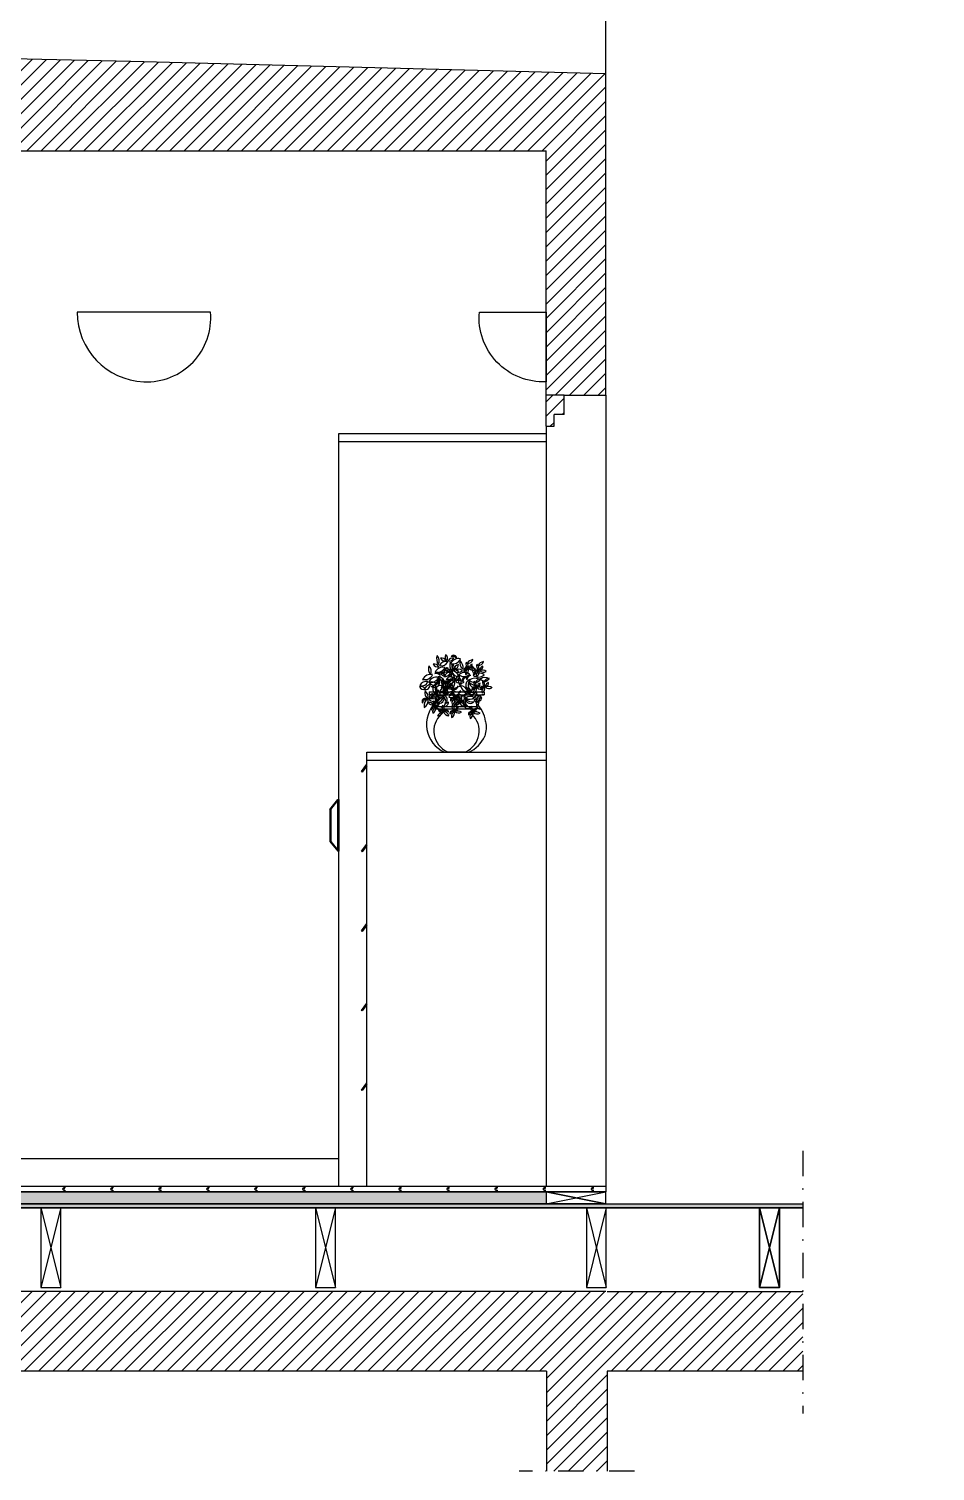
# Model space of a CAD drawing. Header units: millimetres. Extents: x -34406 to 2004, y -1078 to 14557.
# Drawn here: x 309 to 536.3, y -529.2 to -167.1 of the extents above; entities that cross this region are included whole.
import ezdxf

# ---------------------------------------------------------------- set-up
doc = ezdxf.new("R2010")
doc.units = ezdxf.units.MM
doc.header["$LTSCALE"] = 0.5
doc.linetypes.add('TRATTOPUNTO', pattern=[25.4, 12.7, -6.35, 0, -6.35])
for name, color, linetype in [('.', 254, 'Continuous'), ('A-DOOR-FULL', 181, 'Continuous'), ('A-FURN', 8, 'Continuous'), ('A-SECT-PATT', 254, 'Continuous'), ('interruzione', 200, 'Continuous'), ('PARQUET', 35, 'Continuous'), ('RETINI', 30, 'Continuous')]:
    doc.layers.add(name, color=color, linetype=linetype)
doc.layers.add('A-SECT-MCUT', color=254, linetype='Continuous', lineweight=35)

msp = doc.modelspace()

# ---------------------------------------------------------------- hatches: boundary and pattern name
at = {"layer": '.', "ltscale": 0.45, "transparency": 33554687}
h = msp.add_hatch(dxfattribs=at)
h.set_pattern_fill('ANSI31', color=256, scale=0.8)
h.set_pattern_definition([(45, (-173.4346, 0), (-1.796051, 1.796051), [])])
h.paths.add_polyline_path([(438.74, -263.85), (440.74, -263.85), (440.74, -266.85), (438.74, -266.85)])
at = {"layer": '.', "transparency": 33554687}
h = msp.add_hatch(dxfattribs=at)
h.set_pattern_fill('ANSI31', color=256, scale=0.8)
h.paths.add_polyline_path([(503.15, -484.06), (454.04, -484.06), (43.54, -484.06), (43.54, -529.2), (64.04, -529.2), (64.04, -504.06), (438.79, -504.06), (438.79, -529.2), (454.04, -529.2), (454.04, -504.06), (503.15, -504.06)])
h.paths.add_polyline_path([(1007.27, -484.06), (596.76, -484.06), (547.66, -484.06), (547.66, -504.06), (596.76, -504.06), (596.76, -529.2), (612.01, -529.2), (612.01, -504.06), (986.76, -504.06), (986.76, -529.2), (1007.27, -529.2)])
h.paths.add_polyline_path([(1507.35, -473.19), (1239.74, -473.19), (1239.74, -473.19), (1234.74, -473.19), (1190.21, -473.19), (1190.21, -473.19), (1185.21, -473.19), (1137.16, -473.19), (1137.16, -473.19), (1132.16, -473.19), (1121.66, -473.19), (1121.66, -493.19), (1185.21, -493.19), (1185.21, -518.19), (1199.22, -518.19), (1199.22, -493.19), (1493.19, -493.19), (1493.19, -518.19), (1507.35, -518.19)])
h.paths.add_polyline_path([(2003.51, -473.15), (1993.02, -473.15), (1993.02, -473.15), (1988.02, -473.15), (1939.97, -473.15), (1939.97, -473.15), (1934.97, -473.15), (1890.43, -473.15), (1890.43, -473.15), (1885.43, -473.15), (1617.99, -473.15), (1617.99, -518.15), (1631.99, -518.15), (1631.99, -493.15), (1925.95, -493.15), (1925.95, -518.15), (1939.97, -518.15), (1939.97, -493.15), (2003.51, -493.15)])
at = {"layer": 'A-SECT-PATT', "transparency": 33554687}
h = msp.add_hatch(dxfattribs=at)
h.set_pattern_fill('ANSI31', color=256, scale=0.8)
h.set_pattern_definition([(45, (947.4802, -902.038), (-1.796051, 1.796051), [])])
h.paths.add_polyline_path([(63.74, -347.79), (43.54, -347.79), (43.54, -462.06), (63.74, -462.06), (63.74, -459.06)])
h.paths.add_polyline_path([(43.54, -232.8), (63.74, -232.8), (63.74, -197.66), (403.74, -197.66), (438.74, -197.66), (438.74, -259.06), (443.24, -259.06), (453.74, -259.06), (453.74, -178.37), (334.53, -175.29), (43.54, -167.82)])
h = msp.add_hatch(dxfattribs=at)
h.set_pattern_fill('ANSI31', color=256, scale=0.8)
h.set_pattern_definition([(45, (-173.4344, 0), (-1.796051, 1.796051), [])])
h.paths.add_polyline_path([(438.75, -263.85), (438.73, -259.06), (443.26, -259.06), (443.22, -263.85)])
h = msp.add_hatch(dxfattribs=at)
h.set_pattern_fill('ANGLE', color=256, scale=0.2)
h.set_pattern_definition([(0, (947.4802, -902.038), (0, 1.397), [1.016, -0.381]), (90, (947.4802, -902.038), (-1.397, 9e-17), [1.016, -0.381])])
h.paths.add_polyline_path([(336.37, -462.06), (149.51, -462.06), (149.22, -463.06), (336.23, -463.06)])
h.paths.add_polyline_path([(503.15, -462.06), (336.37, -462.06), (336.23, -463.06), (503.15, -463.06)])
at = {"layer": 'RETINI', "transparency": 33554508}
h = msp.add_hatch(color=256, dxfattribs=at)
h.dxf.hatch_style = 1
h.paths.add_polyline_path([(438.7, -459.07), (63.74, -459.08), (63.74, -462.06), (438.7, -462.06)])

# ---------------------------------------------------------------- linework, layer by layer
for p, q in [((453.74, -259.06), (453.74, -156.12)), ((334.53, -175.29), (36.56, -167.91)), ((453.74, -178.37), (334.53, -175.29)), ((63.74, -197.66), (438.74, -197.66)), ((403.73, -197.66), (438.74, -197.66)), ((438.74, -266.85), (438.74, -197.66)), ((443.24, -259.06), (453.74, -259.06)), ((443.24, -263.85), (443.24, -259.06)), ((443.24, -263.85), (440.74, -263.85)), ((453.74, -484.06), (43.54, -484.06)), ((454.04, -484.06), (503.15, -484.06)), ((438.79, -504.06), (64.04, -504.06)), ((438.79, -504.06), (438.79, -529.2)), ((503.15, -504.06), (454.04, -504.06)), ((454.04, -504.06), (454.04, -529.2))]:
    msp.add_line(p, q)
at = {"ltscale": 0.45}
for p, q in [((443.24, -259.06), (438.74, -259.06)), ((440.74, -266.85), (440.74, -263.85)), ((438.74, -266.85), (440.74, -266.85))]:
    msp.add_line(p, q, dxfattribs=at)
at = {"layer": 'A-DOOR-FULL', "ltscale": 0.45}
for p, q in [((453.74, -259.06), (453.74, -457.66)), ((438.74, -266.85), (438.74, -457.66))]:
    msp.add_line(p, q, dxfattribs=at)
at = {"layer": 'A-FURN'}
for p, q in [((354.55, -238.18), (321.05, -238.18)), ((421.99, -238.18), (438.74, -238.18)), ((438.74, -238.18), (438.74, -255.68)), ((386.74, -457.66), (386.74, -268.66)), ((386.74, -268.66), (438.74, -268.66)), ((386.74, -270.66), (438.74, -270.66)), ((409.39, -333.5), (423.22, -333.5)), ((409.39, -333.5), (409.43, -334.25)), ((409.39, -334.25), (423.22, -334.25)), ((423.22, -333.5), (423.22, -334.25)), ((411.08, -337.18), (421.45, -337.18)), ((411.08, -337.18), (411.08, -337.75)), ((411.08, -337.75), (421.45, -337.75)), ((421.45, -337.18), (421.45, -337.75)), ((393.74, -411.7), (393.74, -348.66)), ((393.74, -348.66), (438.74, -348.66)), ((393.74, -350.66), (438.74, -350.66)), ((394.54, -350.66), (394.54, -350.66)), ((413.25, -348.67), (419.36, -348.67)), ((413.97, -348.56), (418.56, -348.56)), ((392.38, -353.54), (393.74, -351.72)), ((392.54, -353.66), (392.38, -353.54)), ((393.74, -352.06), (392.54, -353.66)), ((384.49, -363.06), (386.49, -360.56)), ((384.69, -363.06), (386.49, -360.81)), ((386.49, -373.56), (386.49, -360.56)), ((386.49, -360.56), (386.69, -360.56)), ((386.69, -360.56), (386.69, -373.56)), ((384.49, -363.06), (384.49, -371.06)), ((384.49, -363.06), (384.69, -363.06)), ((384.69, -363.06), (384.69, -371.06)), ((384.49, -371.06), (386.49, -373.56)), ((384.69, -371.06), (384.49, -371.06)), ((384.7, -371.06), (386.49, -373.28)), ((392.38, -373.54), (393.74, -371.73)), ((393.74, -372.07), (392.54, -373.66)), ((386.69, -373.56), (386.49, -373.56)), ((392.54, -373.66), (392.38, -373.54)), ((392.38, -393.55), (393.74, -391.73)), ((392.54, -393.67), (392.38, -393.55)), ((393.74, -392.07), (392.54, -393.67)), ((392.38, -413.53), (393.74, -411.72)), ((393.74, -412.06), (392.54, -413.65)), ((393.74, -457.66), (393.74, -411.72)), ((392.54, -413.65), (392.38, -413.53)), ((392.38, -433.53), (393.74, -431.72)), ((392.54, -433.65), (392.38, -433.53)), ((393.74, -432.06), (392.54, -433.65))]:
    msp.add_line(p, q, dxfattribs=at)
at = {"layer": 'A-FURN', "ltscale": 0.5}
msp.add_line((386.74, -457.66), (438.49, -457.66), dxfattribs=at)
at = {"layer": 'A-FURN'}
for points in [[(321.05, -238.18, 0.401446), (337.8, -255.68, 0.453235), (354.55, -238.18, 22.822384)], [(438.74, -255.68, -0.453235), (421.99, -238.18)], [(423.55, -341, -0.11799), (423.33, -344.63, -1.443937)]]:
    msp.add_lwpolyline(points, format="xyb", dxfattribs=at)
for centre, radius, start, end in [((413.64, -325.24), 2.39, 160.5092, 216.0653), ((410.16, -325.74), 1.79, 329.8383, 46.7361), ((413.62, -327.7), 1.79, 76.6183, 154.7716), ((412.53, -326.27), 1.25, 26.0808, 104.2341), ((413.31, -324.59), 1.18, 203.2878, 287.0271), ((414.63, -324.71), 1.25, 156.8431, 234.9964), ((412.85, -325.22), 1.18, 334.0501, 57.7894), ((415.26, -326.29), 1.25, 76.6183, 154.7716), ((414.45, -324.62), 1.18, 253.8253, 337.5646), ((416.73, -327.32), 2.15, 76.6183, 154.7716), ((415.36, -324.46), 2.03, 253.8253, 337.5646), ((415.54, -325.09), 0.746, 355.4145, 148.7591), ((415.32, -325.77), 1.14, 32.696, 111.4776), ((418.85, -326.26), 1.79, 161.2761, 238.1738), ((415.54, -327.44), 2.39, 351.9469, 47.503), ((419.06, -325.05), 1.34, 266.4214, 343.3192), ((420.56, -327.21), 1.79, 97.0923, 152.6484), ((421.74, -325.55), 1.34, 266.4214, 343.3192), ((423.25, -327.71), 1.79, 97.0923, 152.6484), ((409.7, -331.3), 2.15, 76.6183, 154.7716), ((408.32, -328.44), 2.03, 253.8253, 337.5646), ((411.58, -327.78), 2.39, 160.5092, 216.0653), ((408.1, -328.28), 1.79, 329.8383, 46.7361), ((410.72, -327.78), 1.25, 26.0808, 104.2341), ((411.5, -326.1), 1.18, 203.2878, 287.0271), ((411.41, -329.4), 0.746, 355.4145, 148.7591), ((411.19, -330.07), 1.14, 32.696, 111.4776), ((412.81, -329.48), 2.15, 76.6183, 154.7716), ((411.43, -326.61), 2.03, 253.8253, 337.5646), ((412.54, -329.32), 0.746, 355.4145, 148.7591), ((412.32, -330), 1.14, 32.696, 111.4776), ((412.47, -325.31), 1.69, 253.8253, 337.5646), ((413.79, -330.73), 2.15, 53.2406, 131.3938), ((413.66, -327.56), 2.03, 230.4475, 314.1869), ((413.15, -327.91), 1.79, 266.4214, 343.3192), ((415.16, -330.79), 2.39, 97.0923, 152.6484), ((413.8, -328.21), 0.746, 59.2531, 212.5977), ((414.31, -328.7), 1.14, 96.5345, 175.3162), ((413.55, -328.84), 1.25, 26.0808, 104.2341), ((414.33, -327.16), 1.18, 203.2878, 287.0271), ((414.61, -329.13), 1.25, 53.2406, 131.3938), ((414.54, -327.28), 1.18, 230.4475, 314.1869), ((416.92, -326.9), 2.39, 160.5092, 216.0653), ((413.45, -327.41), 1.79, 329.8383, 46.7361), ((416.73, -329.27), 1.79, 161.2761, 238.1738), ((413.43, -330.46), 2.39, 351.9469, 47.503), ((416.23, -327.05), 1.18, 150.2228, 233.9621), ((416.72, -327.99), 1.69, 189.496, 273.2354), ((415.07, -330.06), 1.79, 12.2891, 90.4423), ((414.42, -327.44), 1.25, 333.0158, 51.169), ((415.97, -328.47), 0.746, 355.4145, 148.7591), ((415.75, -329.14), 1.14, 32.696, 111.4776), ((416.72, -329.61), 1.79, 53.2406, 131.3938), ((416.61, -326.96), 1.69, 230.4475, 314.1869), ((417.01, -327.83), 1.25, 103.7781, 181.9314), ((415.53, -326.72), 1.18, 280.9851, 4.7244), ((417.31, -330.58), 1.25, 103.7781, 181.9314), ((415.83, -329.47), 1.18, 280.9851, 4.7244), ((418.27, -330.8), 2.15, 53.2406, 131.3938), ((418.14, -327.62), 2.03, 230.4475, 314.1869), ((417.84, -327.2), 1.18, 280.9851, 4.7244), ((419.31, -328.32), 1.25, 103.7781, 181.9314), ((418.66, -328.1), 0.559, 59.2531, 212.5977), ((419.04, -328.47), 0.858, 96.5345, 175.3162), ((419.82, -328.84), 1.34, 117.5698, 195.7231), ((418, -328.05), 1.27, 294.7768, 18.5161), ((419.96, -326.51), 1.34, 161.2761, 238.1738), ((417.48, -327.4), 1.79, 351.9469, 47.503), ((419.47, -330.07), 0.746, 59.2531, 212.5977), ((419.98, -330.56), 1.14, 96.5345, 175.3162), ((420.01, -329.36), 1.79, 55.3638, 110.9199), ((420.33, -326.74), 1.34, 224.6929, 301.5907), ((419.28, -326.66), 0.887, 280.9851, 4.7244), ((420.39, -327.5), 0.939, 103.7781, 181.9314), ((421.86, -327.53), 1.79, 161.2761, 238.1738), ((418.56, -328.72), 2.39, 351.9469, 47.503), ((421.87, -330.94), 2.15, 53.2406, 131.3938), ((421.75, -327.77), 2.03, 230.4475, 314.1869), ((421.35, -328.6), 0.559, 59.2531, 212.5977), ((421.73, -328.97), 0.858, 96.5345, 175.3162), ((422.51, -329.34), 1.34, 117.5698, 195.7231), ((420.68, -328.55), 1.27, 294.7768, 18.5161), ((422.64, -327.01), 1.34, 161.2761, 238.1738), ((420.16, -327.9), 1.79, 351.9469, 47.503), ((422.7, -329.85), 1.79, 55.3638, 110.9199), ((423.02, -327.24), 1.34, 224.6929, 301.5907), ((421.97, -327.16), 0.887, 280.9851, 4.7244), ((423.08, -328), 0.939, 103.7781, 181.9314), ((407.26, -333.44), 1.25, 26.0808, 104.2341), ((408.04, -331.75), 1.18, 203.2878, 287.0271), ((408.68, -332.69), 1.79, 76.6183, 154.7716), ((407.53, -330.31), 1.69, 253.8253, 337.5646), ((408.39, -331.68), 1.29, 258.7726, 2.661), ((410.32, -333.92), 2.39, 105.4703, 155.9633), ((411.19, -332.01), 2.15, 76.6183, 154.7716), ((409.82, -329.15), 2.03, 253.8253, 337.5646), ((409.91, -333.44), 2.39, 52.0489, 102.5418), ((410.56, -330.55), 1.29, 205.3512, 309.2395), ((410.62, -330.92), 1.49, 239.4566, 32.8011), ((409.6, -329.93), 2.29, 276.738, 355.5197), ((411.79, -332.78), 1.49, 111.8131, 265.1576), ((413.2, -332.57), 2.29, 149.0945, 227.8762), ((412.72, -332.89), 1.79, 160.5092, 216.0653), ((410.11, -333.27), 1.34, 329.8383, 46.7361), ((410.9, -330.45), 1.18, 280.9851, 4.7244), ((412.38, -331.57), 1.25, 103.7781, 181.9314), ((413.83, -333.85), 2.39, 160.5092, 216.0653), ((411.71, -331.24), 1.49, 302.8545, 96.1991), ((410.37, -331.72), 2.29, 340.136, 58.9177), ((410.36, -334.35), 1.79, 329.8383, 46.7361), ((412.08, -332.89), 0.939, 26.0808, 104.2341), ((412.3, -332.11), 1.29, 258.7726, 2.661), ((414.23, -334.35), 2.39, 105.4703, 155.9633), ((412.61, -332.02), 1.52, 253.8253, 337.5646), ((414.26, -330.98), 1.79, 160.5092, 216.0653), ((411.66, -331.36), 1.34, 329.8383, 46.7361), ((413.47, -332.92), 0.559, 59.2531, 212.5977), ((413.85, -333.3), 0.858, 96.5345, 175.3162), ((413.43, -331.76), 0.939, 26.0808, 104.2341), ((414.02, -330.5), 0.887, 203.2878, 287.0271), ((414.63, -333.66), 1.34, 117.5698, 195.7231), ((412.81, -332.88), 1.27, 294.7768, 18.5161), ((414.77, -331.34), 1.34, 161.2761, 238.1738), ((412.29, -332.23), 1.79, 351.9469, 47.503), ((414.82, -331.06), 1.29, 46.7886, 150.677), ((414.37, -328.14), 2.39, 253.4863, 303.9793), ((413.87, -329.87), 1.34, 266.4214, 343.3192), ((415.38, -332.03), 1.79, 97.0923, 152.6484), ((415.01, -330.59), 0.939, 156.8431, 234.9964), ((414.83, -334.18), 1.79, 55.3638, 110.9199), ((415.14, -331.56), 1.34, 224.6929, 301.5907), ((415, -331.39), 0.746, 59.2531, 212.5977), ((414.09, -331.48), 0.887, 280.9851, 4.7244), ((415.2, -332.32), 0.939, 103.7781, 181.9314), ((414.87, -330.52), 0.887, 253.8253, 337.5646), ((416.55, -332.37), 1.79, 117.5698, 195.7231), ((414.12, -331.32), 1.69, 294.7768, 18.5161), ((414.12, -332.61), 1.34, 329.8383, 46.7361), ((417.36, -334.54), 2.39, 97.0923, 152.6484), ((416.21, -332.35), 0.887, 150.2228, 233.9621), ((415.68, -332.09), 0.887, 280.9851, 4.7244), ((416.81, -333.06), 2.39, 55.3638, 110.9199), ((417.23, -329.57), 1.79, 224.6929, 301.5907), ((419.13, -330.65), 2.39, 160.5092, 216.0653), ((415.65, -331.16), 1.79, 329.8383, 46.7361), ((418.92, -331.74), 1.69, 189.496, 273.2354), ((417.27, -333.81), 1.79, 12.2891, 90.4423), ((418.43, -330.53), 0.746, 59.2531, 212.5977), ((418.94, -331.03), 1.14, 96.5345, 175.3162), ((420.06, -331.84), 1.49, 111.8131, 265.1576), ((420.43, -332.7), 1.34, 161.2761, 238.1738), ((417.95, -333.59), 1.79, 351.9469, 47.503), ((421.47, -331.63), 2.29, 149.0945, 227.8762), ((420.88, -331.04), 1.49, 175.211, 328.5556), ((421.32, -329.69), 2.29, 212.4925, 291.2742), ((420.88, -332.27), 2.15, 53.2406, 131.3938), ((420.75, -329.1), 2.03, 230.4475, 314.1869), ((420.66, -332.89), 0.559, 59.2531, 212.5977), ((421.04, -333.26), 0.858, 96.5345, 175.3162), ((421.82, -333.62), 1.34, 117.5698, 195.7231), ((419.99, -332.84), 1.27, 294.7768, 18.5161), ((421.95, -331.3), 1.34, 161.2761, 238.1738), ((419.47, -332.19), 1.79, 351.9469, 47.503), ((421.06, -329.83), 1.34, 266.4214, 343.3192), ((422.56, -331.99), 1.79, 97.0923, 152.6484), ((422.01, -334.14), 1.79, 55.3638, 110.9199), ((422.33, -331.52), 1.34, 224.6929, 301.5907), ((421.28, -331.44), 0.887, 280.9851, 4.7244), ((422.39, -332.28), 0.939, 103.7781, 181.9314), ((422.78, -332.72), 0.559, 59.2531, 212.5977), ((423.43, -331.7), 1.79, 53.2406, 131.3938), ((423.32, -329.05), 1.69, 230.4475, 314.1869), ((423.17, -333.09), 0.858, 96.5345, 175.3162), ((423.94, -333.46), 1.34, 117.5698, 195.7231), ((422.12, -332.67), 1.27, 294.7768, 18.5161), ((424.08, -331.13), 1.34, 161.2761, 238.1738), ((421.6, -332.02), 1.79, 351.9469, 47.503), ((423.18, -329.66), 1.34, 266.4214, 343.3192), ((424.69, -331.83), 1.79, 97.0923, 152.6484), ((424.14, -333.97), 1.79, 55.3638, 110.9199), ((424.45, -331.36), 1.34, 224.6929, 301.5907), ((423.4, -331.28), 0.887, 280.9851, 4.7244), ((424.51, -332.12), 0.939, 103.7781, 181.9314), ((408.35, -335.95), 0.746, 59.2531, 212.5977), ((408.86, -336.45), 1.14, 96.5345, 175.3162), ((409.89, -336.94), 1.79, 117.5698, 195.7231), ((407.46, -335.89), 1.69, 294.7768, 18.5161), ((410.08, -333.84), 1.79, 161.2761, 238.1738), ((406.77, -335.02), 2.39, 351.9469, 47.503), ((416.31, -341.71), 7.6, 132.7611, 246.3116), ((409.48, -337.13), 0.939, 26.0808, 104.2341), ((410.06, -335.87), 0.887, 203.2878, 287.0271), ((410.16, -337.63), 2.39, 55.3638, 110.9199), ((410.57, -334.14), 1.79, 224.6929, 301.5907), ((409.53, -335.88), 1.63, 351.3525, 94.9009), ((409.18, -334.03), 1.18, 280.9851, 4.7244), ((410.66, -335.15), 1.25, 103.7781, 181.9314), ((411.31, -335.53), 1.61, 76.6183, 154.7716), ((410.27, -333.38), 1.52, 253.8253, 337.5646), ((410.33, -335.81), 0.97, 258.7726, 2.661), ((411.78, -337.49), 1.79, 105.4703, 155.9633), ((411.72, -336.21), 1.34, 161.2761, 238.1738), ((409.24, -337.1), 1.79, 351.9469, 47.503), ((410.83, -334.75), 1.34, 266.4214, 343.3192), ((412.33, -336.91), 1.79, 97.0923, 152.6484), ((412.43, -336.06), 1.61, 76.6183, 154.7716), ((411.4, -333.92), 1.52, 253.8253, 337.5646), ((411.05, -336.36), 0.887, 280.9851, 4.7244), ((412.16, -337.2), 0.939, 103.7781, 181.9314), ((411.23, -334.51), 1.72, 276.738, 355.5197), ((412, -335.25), 1.12, 239.4566, 32.8011), ((412.59, -334.1), 0.559, 355.4145, 148.7591), ((412.43, -334.61), 0.858, 32.696, 111.4776), ((412.82, -335.49), 1.12, 302.8545, 96.1991), ((411.81, -335.84), 1.72, 340.136, 58.9177), ((413.44, -334.05), 0.559, 355.4145, 148.7591), ((413.28, -334.55), 0.858, 32.696, 111.4776), ((413.26, -336.14), 0.97, 258.7726, 2.661), ((414.71, -337.82), 1.79, 105.4703, 155.9633), ((414.38, -335.11), 1.61, 53.2406, 131.3938), ((414.28, -332.72), 1.52, 230.4475, 314.1869), ((413.9, -332.99), 1.34, 266.4214, 343.3192), ((415.4, -335.15), 1.79, 97.0923, 152.6484), ((415.15, -335.35), 0.97, 46.7886, 150.677), ((414.81, -333.16), 1.79, 253.4863, 303.9793), ((415.29, -335.6), 0.559, 59.2531, 212.5977), ((415.67, -335.97), 0.858, 96.5345, 175.3162), ((416.45, -336.33), 1.34, 117.5698, 195.7231), ((414.63, -335.55), 1.27, 294.7768, 18.5161), ((416.59, -334.01), 1.34, 161.2761, 238.1738), ((414.11, -334.9), 1.79, 351.9469, 47.503), ((415.55, -335.8), 1.34, 266.4214, 343.3192), ((417.06, -337.96), 1.79, 97.0923, 152.6484), ((415.85, -336.5), 0.939, 26.0808, 104.2341), ((416.44, -335.24), 0.887, 203.2878, 287.0271), ((416.49, -332.28), 1.27, 230.4475, 314.1869), ((416.64, -336.85), 1.79, 55.3638, 110.9199), ((416.96, -334.23), 1.34, 224.6929, 301.5907), ((416.96, -336.91), 0.97, 57.3352, 161.2235), ((416.23, -334.82), 1.79, 264.0329, 314.5258), ((415.91, -334.15), 0.887, 280.9851, 4.7244), ((417.02, -334.99), 0.939, 103.7781, 181.9314), ((418.38, -335.05), 1.79, 160.5092, 216.0653), ((417.74, -335.15), 1.61, 53.2406, 131.3938), ((417.64, -332.77), 1.52, 230.4475, 314.1869), ((415.77, -335.43), 1.34, 329.8383, 46.7361), ((418.23, -335.86), 1.27, 189.496, 273.2354), ((416.99, -337.41), 1.34, 12.2891, 90.4423), ((417.66, -336.22), 0.559, 355.4145, 148.7591), ((417.5, -336.73), 0.858, 32.696, 111.4776), ((417.86, -334.96), 0.559, 59.2531, 212.5977), ((418.24, -335.33), 0.858, 96.5345, 175.3162), ((419.08, -335.94), 1.12, 111.8131, 265.1576), ((418.64, -334.61), 0.559, 59.2531, 212.5977), ((419.02, -334.98), 0.858, 96.5345, 175.3162), ((420.14, -335.78), 1.72, 149.0945, 227.8762), ((419.69, -335.34), 1.12, 175.211, 328.5556), ((420.02, -334.32), 1.72, 212.4925, 291.2742), ((419.7, -336.26), 1.61, 53.2406, 131.3938), ((419.6, -333.88), 1.52, 230.4475, 314.1869), ((419.3, -335.77), 2.39, 52.0489, 102.5418), ((419.95, -332.88), 1.29, 205.3512, 309.2395), ((420.44, -335.26), 1.61, 53.2406, 131.3938), ((420.34, -332.88), 1.52, 230.4475, 314.1869), ((420.95, -337.22), 1.79, 52.0489, 102.5418), ((421.44, -335.05), 0.97, 205.3512, 309.2395), ((421.61, -335.83), 1.34, 53.2406, 131.3938), ((421.53, -333.84), 1.27, 230.4475, 314.1869), ((422.93, -336.06), 1.8, 87.9612, 186.1157), ((415.62, -342.02), 7.99, 7.3342, 46.2307), ((422.36, -336.73), 1.12, 111.8131, 265.1576), ((423.42, -336.57), 1.72, 149.0945, 227.8762), ((421.7, -334.98), 0.887, 280.9851, 4.7244), ((422.8, -335.82), 0.939, 103.7781, 181.9314), ((410.43, -337.8), 0.559, 59.2531, 212.5977), ((410.81, -338.17), 0.858, 96.5345, 175.3162), ((411.59, -338.54), 1.34, 117.5698, 195.7231), ((409.76, -337.75), 1.27, 294.7768, 18.5161), ((416.26, -343.34), 5.7, 132.7611, 246.3116), ((411.18, -338.96), 1.22, 351.3525, 94.9009), ((411.78, -339.06), 1.79, 55.3638, 110.9199), ((412.1, -336.44), 1.34, 224.6929, 301.5907), ((411.58, -338.19), 1.34, 266.4214, 343.3192), ((413.09, -340.36), 1.79, 97.0923, 152.6484), ((411.88, -338.89), 0.939, 26.0808, 104.2341), ((412.47, -337.63), 0.887, 203.2878, 287.0271), ((414.41, -337.44), 1.79, 160.5092, 216.0653), ((411.8, -337.82), 1.34, 329.8383, 46.7361), ((414.26, -338.26), 1.27, 189.496, 273.2354), ((413.02, -339.81), 1.34, 12.2891, 90.4423), ((413.69, -338.61), 0.559, 355.4145, 148.7591), ((413.53, -339.12), 0.858, 32.696, 111.4776), ((415.15, -338.85), 0.559, 59.2531, 212.5977), ((415.53, -339.23), 0.858, 96.5345, 175.3162), ((416.31, -339.59), 1.34, 117.5698, 195.7231), ((414.49, -338.81), 1.27, 294.7768, 18.5161), ((416.45, -337.27), 1.34, 161.2761, 238.1738), ((413.97, -338.16), 1.79, 351.9469, 47.503), ((416.51, -340.11), 1.79, 55.3638, 110.9199), ((416.82, -337.49), 1.34, 224.6929, 301.5907), ((415.77, -337.41), 0.887, 280.9851, 4.7244), ((416.88, -338.25), 0.939, 103.7781, 181.9314), ((418.51, -338.88), 1.79, 52.0489, 102.5418), ((419, -336.72), 0.97, 205.3512, 309.2395), ((416.26, -343.34), 5.7, 293.6884, 47.2389), ((419.78, -339.1), 0.559, 59.2531, 212.5977), ((420.16, -339.48), 0.858, 96.5345, 175.3162), ((420.94, -339.84), 1.34, 117.5698, 195.7231), ((419.12, -339.06), 1.27, 294.7768, 18.5161), ((421.08, -337.52), 1.34, 161.2761, 238.1738), ((418.6, -338.41), 1.79, 351.9469, 47.503), ((421.35, -338.96), 1.22, 85.0991, 188.6475), ((421.14, -340.36), 1.79, 55.3638, 110.9199), ((421.45, -337.74), 1.34, 224.6929, 301.5907), ((420.4, -337.66), 0.887, 280.9851, 4.7244), ((421.51, -338.5), 0.939, 103.7781, 181.9314), ((416.31, -341.71), 7.6, 293.6884, 337.4284)]:
    msp.add_arc(centre, radius, start, end, dxfattribs=at)
at = {"layer": 'A-SECT-MCUT'}
for p, q in [((443.24, -459.06), (63.74, -459.06)), ((438.74, -459.06), (453.74, -462.06)), ((43.53, -462.06), (453.74, -462.06)), ((503.15, -463.06), (43.53, -463.06)), ((497.29, -463.06), (492.29, -483.06)), ((492.29, -463.06), (497.29, -483.06))]:
    msp.add_line(p, q, dxfattribs=at)
msp.add_lwpolyline([(497.29, -463.06), (497.29, -483.06), (492.29, -483.06), (492.29, -463.06)], dxfattribs=at)
at = {"layer": 'A-SECT-PATT'}
for p, q in [((438.74, -459.06), (438.74, -462.06)), ((438.74, -462.06), (453.74, -459.06)), ((443.24, -459.06), (453.74, -459.06)), ((317, -463.06), (312, -483.06)), ((312, -463.06), (317, -483.06)), ((380.85, -463.06), (385.85, -483.06)), ((385.85, -463.06), (380.85, -483.06)), ((453.84, -463.06), (448.84, -483.06)), ((448.84, -463.06), (453.84, -483.06)), ((453.75, -462.06), (503.15, -462.06))]:
    msp.add_line(p, q, dxfattribs=at)
at = {"layer": 'A-SECT-PATT', "ltscale": 0.5}
for p, q in [((453.74, -462.06), (453.74, -459.06)), ((438.74, -462.06), (453.74, -462.06))]:
    msp.add_line(p, q, dxfattribs=at)
at = {"layer": 'A-SECT-PATT'}
for points in [[(317, -463.06), (312, -463.06), (312, -483.06), (317, -483.06)], [(385.85, -463.06), (380.85, -463.06), (380.85, -483.06), (385.85, -483.06)], [(453.84, -463.06), (448.84, -463.06), (448.84, -483.06), (453.84, -483.06)]]:
    msp.add_lwpolyline(points, close=True, dxfattribs=at)
at = {"layer": 'interruzione', "linetype": 'TRATTOPUNTO'}
for p, q in [((503.15, -448.81), (503.15, -514.69)), ((460.91, -529.2), (431.93, -529.2))]:
    msp.add_line(p, q, dxfattribs=at)
at = {"layer": 'PARQUET'}
for p, q in [((300.69, -450.66), (386.74, -450.66)), ((315.45, -457.67), (316.95, -457.67))]:
    msp.add_line(p, q, dxfattribs=at)
at = {"layer": 'PARQUET', "ltscale": 0.5}
for p, q in [((453.74, -459.06), (438.54, -459.06)), ((453.74, -457.66), (453.74, -459.06))]:
    msp.add_line(p, q, dxfattribs=at)
at = {"layer": 'PARQUET'}
for points in [[(317.98, -459.06), (305.98, -459.06), (305.98, -458.61), (305.73, -458.61, -1), (305.73, -458.11), (305.98, -458.11), (305.98, -457.66), (317.98, -457.66), (317.98, -458.06), (317.73, -458.06, 0.848617), (317.72, -458.66), (317.98, -458.66), (317.98, -459.06)], [(330.01, -459.06), (318.01, -459.06), (318.01, -458.61), (317.76, -458.61, -1), (317.76, -458.11), (318.01, -458.11), (318.01, -457.66), (330.01, -457.66), (330.01, -458.06), (329.75, -458.06, 0.848617), (329.74, -458.66), (330.01, -458.66), (330.01, -459.06)], [(342.05, -459.06), (330.05, -459.06), (330.05, -458.61), (329.8, -458.61, -1), (329.8, -458.11), (330.05, -458.11), (330.05, -457.66), (342.05, -457.66), (342.05, -458.06), (341.79, -458.06, 0.848617), (341.78, -458.66), (342.05, -458.66), (342.05, -459.06)], [(354.11, -459.06), (342.11, -459.06), (342.11, -458.61), (341.86, -458.61, -1), (341.86, -458.11), (342.11, -458.11), (342.11, -457.66), (354.11, -457.66), (354.11, -458.06), (353.85, -458.06, 0.848617), (353.84, -458.66), (354.11, -458.66), (354.11, -459.06)], [(366.14, -459.06), (354.14, -459.06), (354.14, -458.61), (353.89, -458.61, -1), (353.89, -458.11), (354.14, -458.11), (354.14, -457.66), (366.14, -457.66), (366.14, -458.06), (365.89, -458.06, 0.848617), (365.88, -458.66), (366.14, -458.66), (366.14, -459.06)], [(378.17, -459.06), (366.17, -459.06), (366.17, -458.61), (365.92, -458.61, -1), (365.92, -458.11), (366.17, -458.11), (366.17, -457.66), (378.17, -457.66), (378.17, -458.06), (377.91, -458.06, 0.848617), (377.9, -458.66), (378.17, -458.66), (378.17, -459.06)], [(390.22, -459.06), (378.22, -459.06), (378.22, -458.61), (377.97, -458.61, -1), (377.97, -458.11), (378.22, -458.11), (378.22, -457.66), (438.49, -457.66)], [(390.22, -457.66), (390.22, -458.06), (389.97, -458.06, 0.848617), (389.96, -458.66), (390.22, -458.66), (390.22, -459.06)], [(402.27, -459.06), (390.27, -459.06), (390.27, -458.61), (390.02, -458.61, -1), (390.02, -458.11), (390.27, -458.11), (390.27, -457.66)], [(402.27, -457.66), (402.27, -458.06), (402.02, -458.06, 0.848617), (402.01, -458.66), (402.27, -458.66), (402.27, -459.06)], [(414.36, -459.06), (402.36, -459.06), (402.36, -458.61), (402.11, -458.61, -1), (402.11, -458.11), (402.36, -458.11), (402.36, -457.66)], [(414.36, -457.66), (414.36, -458.06), (414.1, -458.06, 0.848617), (414.09, -458.66), (414.36, -458.66), (414.36, -459.06)], [(426.42, -459.06), (414.42, -459.06), (414.42, -458.61), (414.17, -458.61, -1), (414.17, -458.11), (414.42, -458.11), (414.42, -457.66)], [(426.42, -457.66), (426.42, -458.06), (426.16, -458.06, 0.848617), (426.15, -458.66), (426.42, -458.66), (426.42, -459.06)], [(438.74, -459.06), (426.49, -459.06), (426.49, -458.61), (426.24, -458.61, -1), (426.24, -458.11), (426.49, -458.11), (426.49, -457.66)], [(438.49, -457.66), (438.49, -458.06), (438.23, -458.06, 0.848617), (438.22, -458.66), (438.49, -458.66), (438.49, -459.06)], [(438.54, -459.06), (438.54, -458.61), (438.29, -458.61, -1), (438.29, -458.11), (438.54, -458.11), (438.54, -457.66), (438.74, -457.66)], [(450.54, -457.66), (450.54, -458.06), (450.28, -458.06, 0.848617), (450.27, -458.66), (450.54, -458.66), (450.54, -459.06)], [(450.59, -459.06), (450.59, -458.61), (450.34, -458.61, -1), (450.34, -458.11), (450.59, -458.11), (450.59, -457.66)]]:
    msp.add_lwpolyline(points, format="xyb", dxfattribs=at)
msp.add_lwpolyline([(438.54, -457.66), (453.74, -457.66)], dxfattribs=at)

doc.saveas('drawing.dxf')
